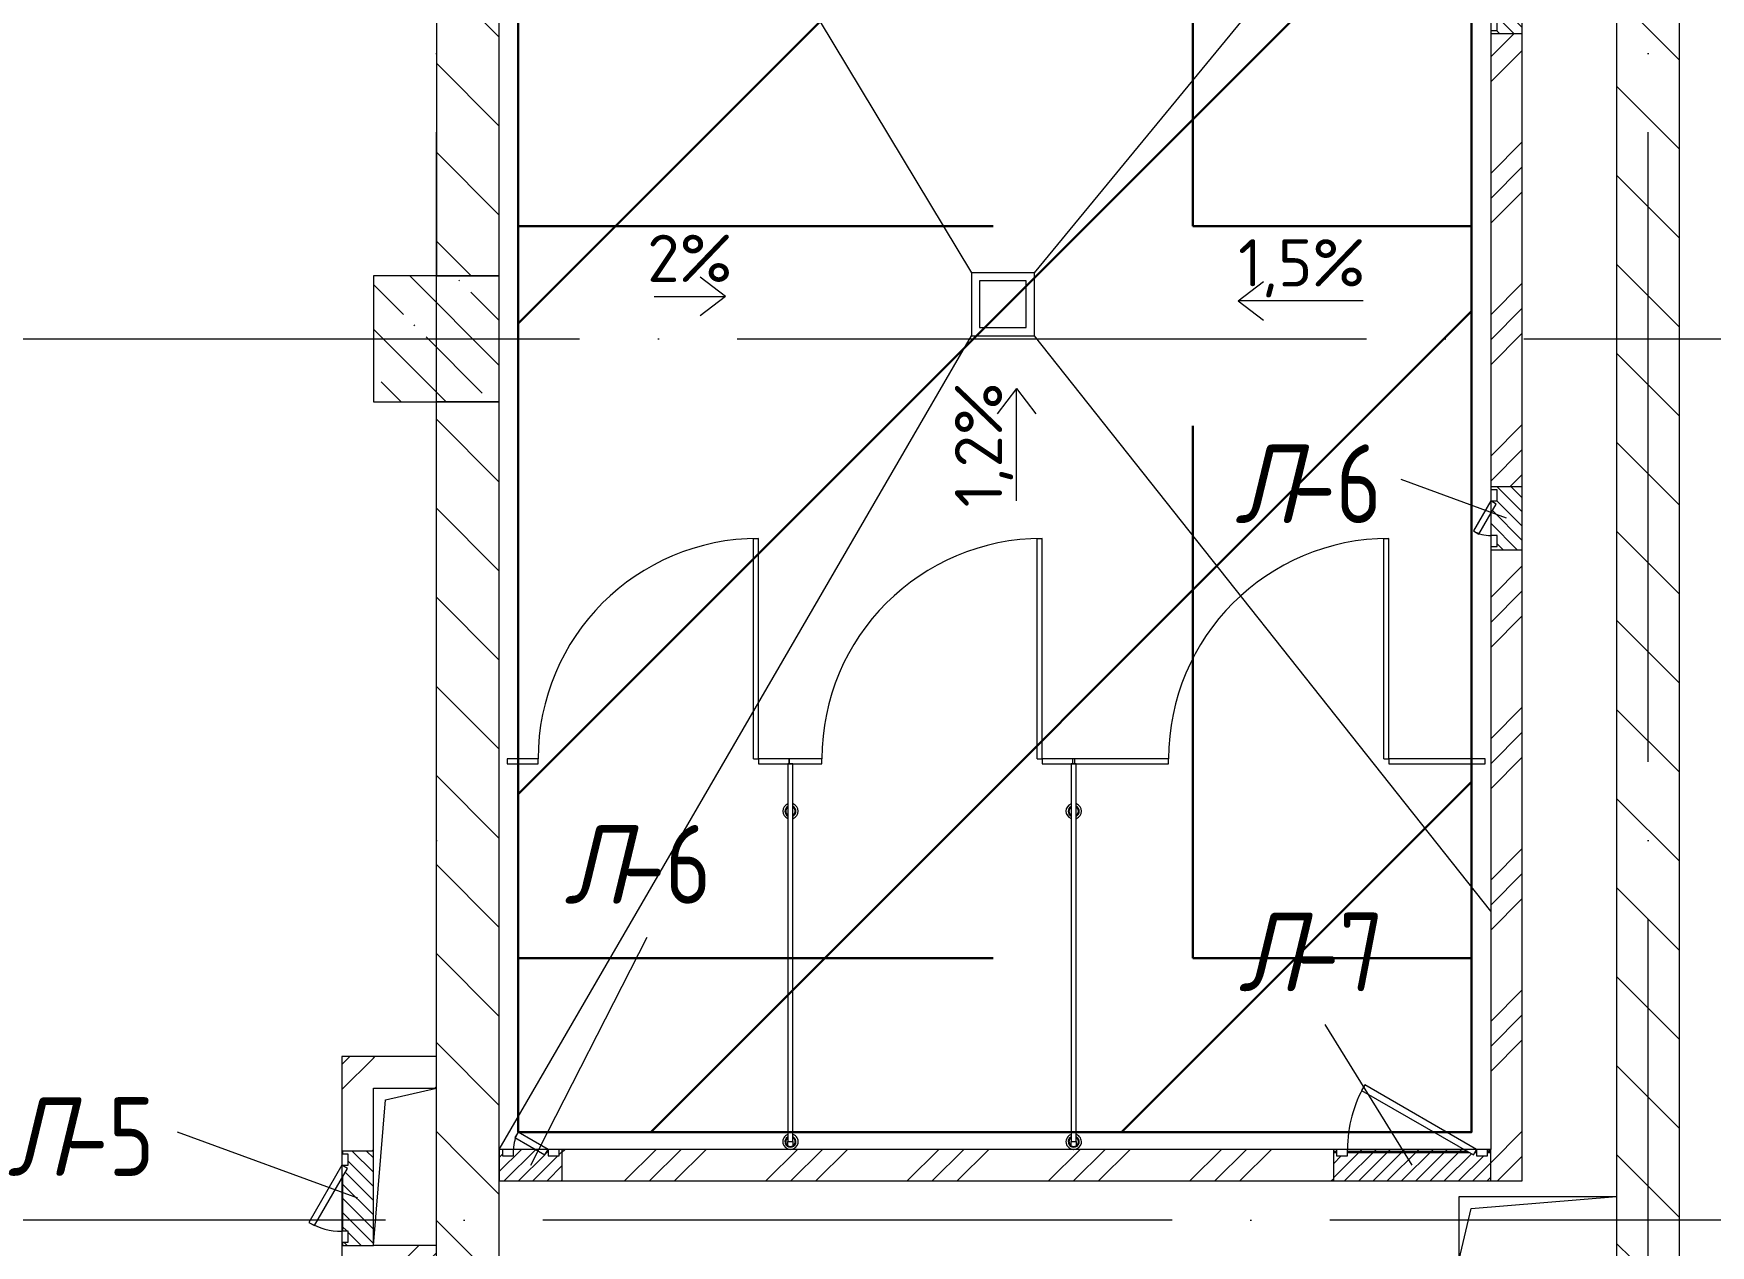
# Model space of a CAD drawing. Header units: millimetres. Extents: x -68946 to 690821, y -552984 to 293768.
# Drawn here: x 147508 to 152836, y 13045 to 16895 of the extents above; entities that cross this region are included whole.
import ezdxf

# ---------------------------------------------------------------- set-up
doc = ezdxf.new("R2010")
doc.units = ezdxf.units.MM
doc.linetypes.add('ADSK_Линия сетки', pattern=[2500, 2000, -250, 0, -250])
for name, color, linetype, lineweight in [('1.2) Стяжка 6 вып.', 30, 'Continuous', 30), ('1.2) Тепло-звук изол. + пденка 6 вып.', 200, 'Continuous', 30), ('1.4) Стяжка 6 вып.', 30, 'Continuous', 30), ('A-DETL-GENF-OTLN', 250, 'Continuous', 5), ('A-DOOR-____-IDEN', 250, 'Continuous', 9), ('A-DOOR-____-MCUT', 250, 'Continuous', 5), ('A-DOOR-____-OTLN', 250, 'Continuous', 5), ('A-FLOR-____-OTLN', 250, 'Continuous', 9), ('A-GENM-____-MCUT', 250, 'Continuous', 25), ('A-GENM-____-OTLN', 250, 'Continuous', 9), ('A-GLAZ-____-OTLN', 250, 'Continuous', 5), ('A-WALL-____-MCUT', 250, 'Continuous', 13), ('A-WALL-____-PATT', 250, 'Continuous', 13), ('G-____-____-DIMS', 250, 'Continuous', 9), ('P-SANR-FIXT-OTLN', 250, 'Continuous', 9), ('S-COLS-____-MCUT', 250, 'Continuous', 25), ('S-COLS-____-OTLN', 250, 'Continuous', 9), ('S-GRID-____-OTLN', 250, 'Continuous', 9)]:
    doc.layers.add(name, color=color, linetype=linetype, lineweight=lineweight)
doc.styles.add('ISOCPEUR_3', font='isocpeur.ttf', dxfattribs={"height": 250})
doc.styles.add('ISOCPEUR_I_1', font='ГОСТ тип А.ttf', dxfattribs={"height": 2500})
pattern_1 = [(135, (12287.91, -0.0006), (-141.42136, -141.42136), [])]
pattern_2 = [(45, (12287.9, -0.0006), (-224.5064, 224.5064), []), (45, (12367.3, -0.0006), (0, 449.0128), []), (45, (12208.54, -0.0006), (0, 449.0128), [])]
pattern_3 = [(45, (125, 0), (-22.6274, 22.6274), [])]

# ---------------------------------------------------------------- blocks, each defined once
blk = doc.blocks.new('ТП-104 - ТП-104_110-150VSDs-28716108-АР1_Маркировочный план 1 этажа С2и3')
at = {"layer": 'P-SANR-FIXT-OTLN', "lineweight": 5}
for p, q in [((74, 74), (-74, 74)), ((-74, 74), (-74, -74)), ((74, -74), (74, 74)), ((-74, -74), (74, -74))]:
    blk.add_line(p, q, dxfattribs=at)
blk = doc.blocks.new('131_Сантехническая перегородка - СП-1 3 1200-43197790-АР1_Маркировочный план 1 этажа С2и3')
at = {"layer": 'A-GENM-____-MCUT', "lineweight": 5}
for p, q in [((1200, 8), (0, 8)), ((0, 8), (0, -8)), ((1200, -8), (1200, 8)), ((0, -8), (1200, -8))]:
    blk.add_line(p, q, dxfattribs=at)
at = {"layer": 'A-GENM-____-OTLN', "lineweight": 5}
for p, q in [((1209.5, 8), (1213.3, 8)), ((1207.7, -8), (1206, -8)), ((1213.3, -8), (1209.5, -8))]:
    blk.add_line(p, q, dxfattribs=at)
at = {"layer": 'A-GENM-____-OTLN', "lineweight": 5, "flags": 128}
for points in [[(163.3, 8), (162.9, 8.5), (162.6, 9), (162.2, 9.5), (161.8, 9.9), (161.4, 10.4), (161, 10.8), (160.5, 11.2), (160.1, 11.6), (159.6, 12), (159.1, 12.3), (158.6, 12.7), (158.1, 13), (157.6, 13.3), (157.1, 13.6), (156.5, 13.8), (156, 14), (155.4, 14.3), (154.8, 14.4), (154.2, 14.6), (153.6, 14.7), (153.1, 14.9), (152.5, 14.9), (151.9, 15), (151.3, 15.1), (150.7, 15.1), (150.1, 15.1), (149.4, 15), (148.8, 15), (148.2, 14.9), (147.7, 14.8), (147.1, 14.7), (146.5, 14.5), (145.9, 14.4), (145.3, 14.2), (144.8, 13.9), (144.2, 13.7), (143.7, 13.4), (143.1, 13.2), (142.6, 12.9), (142.1, 12.5), (141.6, 12.2), (141.1, 11.8), (140.7, 11.4), (140.2, 11), (139.8, 10.6), (139.4, 10.2), (139, 9.7), (138.6, 9.3), (138.2, 8.8), (137.9, 8.3), (137.7, 8)], [(1213.3, 8), (1212.9, 8.5), (1212.6, 9), (1212.2, 9.5), (1211.8, 9.9), (1211.4, 10.4), (1211, 10.8), (1210.5, 11.2), (1210.1, 11.6), (1209.6, 12), (1209.1, 12.3), (1208.6, 12.7), (1208.1, 13), (1207.6, 13.3), (1207.1, 13.6), (1206.5, 13.8), (1206, 14), (1205.4, 14.3), (1204.8, 14.4), (1204.2, 14.6), (1203.6, 14.7), (1203.1, 14.9), (1202.5, 14.9), (1201.9, 15), (1201.3, 15.1), (1200.7, 15.1), (1200.1, 15.1), (1199.4, 15), (1198.8, 15), (1198.2, 14.9), (1197.7, 14.8), (1197.1, 14.7), (1196.5, 14.5), (1195.9, 14.4), (1195.3, 14.2), (1194.8, 13.9), (1194.2, 13.7), (1193.7, 13.4), (1193.1, 13.2), (1192.6, 12.9), (1192.1, 12.5), (1191.6, 12.2), (1191.1, 11.8), (1190.7, 11.4), (1190.2, 11), (1189.8, 10.6), (1189.4, 10.2), (1189, 9.7), (1188.6, 9.3), (1188.2, 8.8), (1187.9, 8.3), (1187.7, 8)], [(137.7, -8), (138, -8.5), (138.4, -9), (138.8, -9.5), (139.1, -9.9), (139.6, -10.4), (140, -10.8), (140.4, -11.2), (140.9, -11.6), (141.3, -12), (141.8, -12.3), (142.3, -12.7), (142.8, -13), (143.4, -13.3), (143.9, -13.6), (144.5, -13.8), (145, -14), (145.6, -14.3), (146.2, -14.4), (146.7, -14.6), (147.3, -14.7), (147.9, -14.9), (148.5, -14.9), (149.1, -15), (149.7, -15.1), (150.3, -15.1), (150.9, -15.1), (151.5, -15), (152.1, -15), (152.7, -14.9), (153.3, -14.8), (153.9, -14.7), (154.5, -14.5), (155.1, -14.4), (155.6, -14.2), (156.2, -13.9), (156.7, -13.7), (157.3, -13.4), (157.8, -13.2), (158.3, -12.9), (158.9, -12.5), (159.3, -12.2), (159.8, -11.8), (160.3, -11.4), (160.7, -11), (161.2, -10.6), (161.6, -10.2), (162, -9.7), (162.4, -9.3), (162.7, -8.8), (163.1, -8.3), (163.3, -8)], [(1187.7, -8), (1188, -8.5), (1188.4, -9), (1188.8, -9.5), (1189.1, -9.9), (1189.6, -10.4), (1190, -10.8), (1190.4, -11.2), (1190.9, -11.6), (1191.3, -12), (1191.8, -12.3), (1192.3, -12.7), (1192.8, -13), (1193.4, -13.3), (1193.9, -13.6), (1194.5, -13.8), (1195, -14), (1195.6, -14.3), (1196.2, -14.4), (1196.7, -14.6), (1197.3, -14.7), (1197.9, -14.9), (1198.5, -14.9), (1199.1, -15), (1199.7, -15.1), (1200.3, -15.1), (1200.9, -15.1), (1201.5, -15), (1202.1, -15), (1202.7, -14.9), (1203.3, -14.8), (1203.9, -14.7), (1204.5, -14.5), (1205.1, -14.4), (1205.6, -14.2), (1206.2, -13.9), (1206.7, -13.7), (1207.3, -13.4), (1207.8, -13.2), (1208.3, -12.9), (1208.9, -12.5), (1209.3, -12.2), (1209.8, -11.8), (1210.3, -11.4), (1210.7, -11), (1211.2, -10.6), (1211.6, -10.2), (1212, -9.7), (1212.4, -9.3), (1212.7, -8.8), (1213.1, -8.3), (1213.3, -8)]]:
    blk.add_lwpolyline(points, dxfattribs=at)
at = {"layer": 'A-GENM-____-OTLN', "lineweight": 5}
for centre, radius, start, end in [((150.5, 0), 24.6, 19.9113, 160.0887), ((150.5, 0), 17.6, 28.9731, 151.0269), ((150.5, 0), 15.1, 126.876, 146.2189), ((150.5, 0), 15.1, 33.7811, 101.1301), ((1200.5, 0), 24.6, 0.7061, 160.0887), ((1200.5, 0), 17.6, 360, 151.0269), ((1200.5, 0), 17.6, 208.9731, 360), ((1200.5, 0), 15.1, 126.876, 146.2189), ((1200.5, 0), 15.1, 33.7811, 101.1301), ((1200.5, 0), 15.1, 0, 32.0608), ((1200.5, 0), 15.1, 327.9392, 0), ((1200.5, 0), 15.1, 353.1158, 360), ((150.5, 0), 24.6, 199.9113, 340.0887), ((150.5, 0), 17.6, 208.9731, 331.0269), ((150.5, 0), 15.1, 213.7811, 281.1301), ((150.5, 0), 15.1, 309.7489, 326.2189), ((1200.5, 0), 24.6, 199.9113, 359.2939), ((1200.5, 0), 15.1, 213.7811, 281.1301), ((1200.5, 0), 15.1, 306.876, 326.2189)]:
    blk.add_arc(centre, radius, start, end, dxfattribs=at)
for points, knots in [([(1200, 8), (1200.1, 8), (1200.5, 8), (1201, 8), (1201.6, 8), (1202, 8), (1202.5, 8), (1203.1, 8), (1203.9, 8), (1204.7, 8), (1205.3, 8), (1205.6, 8), (1205.8, 8), (1206, 8), (1206.4, 8), (1206.9, 8), (1207.7, 8), (1208.5, 8), (1209, 8), (1209.3, 8), (1209.5, 8), (1209.9, 8), (1210.4, 8), (1211, 8), (1211.7, 8), (1212.1, 8), (1212.4, 8), (1212.7, 8), (1213.1, 8), (1213.2, 8), (1213.3, 8)], [-0.5109053, -0.5109053, -0.5109053, -0.5109053, -0.5, -0.4722222, -0.4583333, -0.4444444, -0.4305556, -0.4166667, -0.3888889, -0.3611111, -0.3472222, -0.3402778, -0.3333333, -0.3263889, -0.3194444, -0.3055556, -0.2777778, -0.25, -0.2361111, -0.2291667, -0.2222222, -0.2083333, -0.1944444, -0.1666667, -0.1388889, -0.1111111, -0.0972222, -0.0833333, -0.0555556, 0, 0, 0, 0]), ([(1213.3, -8), (1213.2, -8), (1213.1, -8), (1212.7, -8), (1212.4, -8), (1212.2, -8), (1211.9, -8), (1211.5, -8), (1211, -8), (1210.4, -8), (1209.8, -8), (1209.5, -8), (1209.1, -8), (1208.5, -8), (1207.8, -8), (1207, -8), (1206.5, -8), (1206.2, -8), (1206, -8), (1205.7, -8), (1205.4, -8), (1204.9, -8), (1204.1, -8), (1203.4, -8), (1202.8, -8), (1202.3, -8), (1201.9, -8), (1201.3, -8), (1200.7, -8), (1200.2, -8), (1200, -8)], [-1, -1, -1, -1, -0.9444444, -0.9166667, -0.9027778, -0.8888889, -0.875, -0.8611111, -0.8333333, -0.8055556, -0.7916667, -0.7777778, -0.7638889, -0.75, -0.7222222, -0.6944444, -0.6805556, -0.6736111, -0.6666667, -0.6597222, -0.6527778, -0.6388889, -0.6111111, -0.5833333, -0.5694444, -0.5555556, -0.5416667, -0.5277778, -0.5, -0.4792023, -0.4792023, -0.4792023, -0.4792023])]:
    blk.add_open_spline(points, degree=3, knots=knots, dxfattribs=at)
blk = doc.blocks.new('131_Сантехническая перегородка_Дверь - СД-1-31930889-АР1_Маркировочный план 1 этажа С2и3')
at = {"layer": 'A-DOOR-____-OTLN'}
for p, q in [((782.2, 8), (782.2, 708)), ((782.2, 708), (798.2, 708)), ((798.2, 8), (798.2, 708)), ((782.2, 8), (798.2, 8))]:
    blk.add_line(p, q, dxfattribs=at)
blk.add_arc((798.2, 8), 700, 90, 180, dxfattribs=at)
blk = doc.blocks.new('131_Сантехническая перегородка_Дверь - СД-1-31930893-АР1_Маркировочный план 1 этажа С2и3')
at = {"layer": 'A-DOOR-____-OTLN'}
for p, q in [((787.7, 708), (803.7, 708)), ((787.7, 8), (787.7, 708)), ((803.7, 8), (803.7, 708)), ((787.7, 8), (803.7, 8))]:
    blk.add_line(p, q, dxfattribs=at)
blk.add_arc((803.7, 8), 700, 90, 180, dxfattribs=at)
at = {"layer": 'A-GENM-____-MCUT', "lineweight": 5}
for p, q in [((103.7, 8), (0, 8)), ((0, 8), (0, -8)), ((103.7, -8), (103.7, 8)), ((907.3, 8), (803.7, 8)), ((803.7, 8), (803.7, -8)), ((907.3, -8), (907.3, 8)), ((0, -8), (103.7, -8)), ((803.7, -8), (907.3, -8))]:
    blk.add_line(p, q, dxfattribs=at)
blk = doc.blocks.new('131_Сантехническая перегородка_Дверь - СД-1-31962442-АР1_Маркировочный план 1 этажа С2и3')
at = {"layer": 'A-DOOR-____-OTLN'}
for p, q in [((989.3, 708), (1005.3, 708)), ((989.3, 8), (989.3, 708)), ((1005.3, 8), (1005.3, 708)), ((989.3, 8), (1005.3, 8))]:
    blk.add_line(p, q, dxfattribs=at)
blk.add_arc((1005.3, 8), 700, 90, 180, dxfattribs=at)
at = {"layer": 'A-GENM-____-MCUT', "lineweight": 5}
for p, q in [((305.3, 8), (0, 8)), ((0, 8), (0, -8)), ((305.3, -8), (305.3, 8)), ((1310.7, 8), (1005.3, 8)), ((1005.3, 8), (1005.3, -8)), ((1310.7, -8), (1310.7, 8)), ((0, -8), (305.3, -8)), ((1005.3, -8), (1310.7, -8))]:
    blk.add_line(p, q, dxfattribs=at)
blk = doc.blocks.new('_Wn_-As_OpeningMEP_floor__Rectangular - _Wn_-As_OpeningMEP_floor__Rectangular-32466847-АР1_Маркировочный план 1 этажа С2и3')
at = {"layer": 'A-DETL-GENF-OTLN', "lineweight": 5}
for p, q in [((-250, -50), (-212.2, 112.2)), ((-212.2, 112.2), (250, 150))]:
    blk.add_line(p, q, dxfattribs=at)
blk = doc.blocks.new('_Wn_-As_OpeningMEP_floor__Rectangular - _Wn_-As_OpeningMEP_floor__Rectangular-34855039-АР1_Маркировочный план 1 этажа С2и3')
at = {"layer": 'A-DETL-GENF-OTLN', "lineweight": 5}
for p, q in [((-62.2, 262.3), (100, 300)), ((-100, -200), (-62.2, 262.3))]:
    blk.add_line(p, q, dxfattribs=at)
blk = doc.blocks.new('АР_Люк - ЛРС_ВК_200х200_внутренний_RAL 9006-V129-АР1_Маркировочный план 1 этажа С2и3')
at = {"layer": 'A-DOOR-____-OTLN'}
h = blk.add_hatch(dxfattribs=at)
h.set_pattern_fill('FP_148', color=256, style=0, pattern_type=2)
h.set_pattern_definition(pattern_3)
h.paths.add_polyline_path([(25, -50), (225, -50), (225, 50), (215, 50), (215, 30), (180, 30), (180, 50), (170, 32.7), (140, 50), (70, 50), (70, 30), (35, 30), (35, 50), (25, 50), (25, -43.3)])
at = {"layer": 'A-DETL-GENF-OTLN', "lineweight": 5}
for p, q in [((225, 50), (25, 50)), ((25, 50), (25, -50)), ((225, -50), (225, 50)), ((25, -50), (225, -50))]:
    blk.add_line(p, q, dxfattribs=at)
at = {"layer": 'A-DOOR-____-MCUT', "lineweight": 5}
for p, q in [((84.7, 105), (74.7, 87.7)), ((74.7, 87.7), (170, 32.7)), ((180, 50), (84.7, 105)), ((70, 50), (35, 50)), ((35, 50), (35, 30)), ((35, 30), (70, 30)), ((70, 30), (70, 50)), ((170, 32.7), (180, 50)), ((215, 50), (180, 50)), ((180, 50), (180, 30)), ((180, 30), (215, 30)), ((215, 30), (215, 50))]:
    blk.add_line(p, q, dxfattribs=at)
blk.add_arc((180, 50), 110, 150, 180, dxfattribs=at)
at = {"layer": 'A-DOOR-____-OTLN'}
blk.add_line((180, 50), (84.7, 105), dxfattribs=at)
blk = doc.blocks.new('АР_Люк - ЛРС_ВК_500х400_наружный_NCS S 1000-N-42722041-АР1_Маркировочный план 1 этажа С2и3')
at = {"layer": 'A-DOOR-____-OTLN'}
h = blk.add_hatch(dxfattribs=at)
h.set_pattern_fill('FP_148', color=256, style=0, pattern_type=2)
h.set_pattern_definition(pattern_3)
h.paths.add_polyline_path([(-125, 50), (-125, -50), (375, -50), (375, 50), (365, 50), (365, 30), (330, 30), (330, 50), (320, 32.7), (290, 50), (-80, 50), (-80, 30), (-115, 30), (-115, 50), (-119.6, 50)])
at = {"layer": 'A-DETL-GENF-OTLN', "lineweight": 5}
for p, q in [((375, 50), (-125, 50)), ((-125, 50), (-125, -50)), ((375, -50), (375, 50)), ((-125, -50), (375, -50))]:
    blk.add_line(p, q, dxfattribs=at)
at = {"layer": 'A-DOOR-____-MCUT', "lineweight": 5}
for p, q in [((-25.1, 255), (-35.1, 237.7)), ((-35.1, 237.7), (320, 32.7)), ((330, 50), (-25.1, 255)), ((-80, 50), (-115, 50)), ((-115, 50), (-115, 30)), ((-115, 30), (-80, 30)), ((-80, 30), (-80, 50)), ((320, 32.7), (330, 50)), ((365, 50), (330, 50)), ((330, 50), (330, 30)), ((330, 30), (365, 30)), ((365, 30), (365, 50))]:
    blk.add_line(p, q, dxfattribs=at)
blk.add_arc((330, 50), 410, 150, 180, dxfattribs=at)
at = {"layer": 'A-DOOR-____-OTLN'}
blk.add_line((330, 50), (-25.1, 255), dxfattribs=at)
blk = doc.blocks.new('ASML_АР_Отделка Люка - ВО Отделка люков_Грунтовка 0_Шпатлевка 0_Окраска 0_0-42722003-АР1_Маркировочный план 1 этажа С2и3')
at = {"layer": 'A-GENM-____-MCUT', "lineweight": 5}
for p, q in [((-240, 3), (-250, 3)), ((-250, 3), (-250, 0)), ((177.1, 3), (-205, 3)), ((205, 3), (201, 3)), ((250, 3), (240, 3)), ((250, 0), (250, 3)), ((-250, 0), (-240, 0)), ((-205, 0), (182.3, 0)), ((199.2, 0), (205, 0)), ((240, 0), (250, 0))]:
    blk.add_line(p, q, dxfattribs=at)
blk = doc.blocks.new('АР_Люк - ЛРС_ВК_300х400_внутренний_RAL 9003-42726780-АР1_Маркировочный план 1 этажа С2и3')
at = {"layer": 'A-DOOR-____-OTLN'}
h = blk.add_hatch(dxfattribs=at)
h.set_pattern_fill('FP_148', color=256, style=0, pattern_type=2)
h.set_pattern_definition(pattern_3)
h.paths.add_polyline_path([(92.8, -50), (275, -50), (275, 50), (265, 50), (265, 30), (230, 30), (230, 50), (220, 32.7), (190, 50), (20, 50), (20, 30), (-15, 30), (-15, 50), (-25, 50), (-25, -50), (38.1, -50)])
at = {"layer": 'A-DETL-GENF-OTLN', "lineweight": 5}
for p, q in [((275, 50), (-25, 50)), ((-25, 50), (-25, -50)), ((275, -50), (275, 50)), ((-25, -50), (275, -50))]:
    blk.add_line(p, q, dxfattribs=at)
at = {"layer": 'A-DOOR-____-MCUT', "lineweight": 5}
for p, q in [((48.1, 155), (38.1, 137.7)), ((38.1, 137.7), (220, 32.7)), ((230, 50), (48.1, 155)), ((20, 50), (-15, 50)), ((-15, 50), (-15, 30)), ((-15, 30), (20, 30)), ((20, 30), (20, 50)), ((220, 32.7), (230, 50)), ((265, 50), (230, 50)), ((230, 50), (230, 30)), ((230, 30), (265, 30)), ((265, 30), (265, 50))]:
    blk.add_line(p, q, dxfattribs=at)
blk.add_arc((230, 50), 210, 150, 180, dxfattribs=at)
at = {"layer": 'A-DOOR-____-OTLN'}
blk.add_line((230, 50), (48.1, 155), dxfattribs=at)
blk = doc.blocks.new('ASML_АР_Отделка Люка - ВО Отделка люков_Грунтовка 0_Шпатлевка 0_Окраска 0_0-42467640-АР1_Маркировочный план 1 этажа С2и3')
at = {"layer": 'A-GENM-____-MCUT', "lineweight": 5}
for p, q in [((-140, 3), (-150, 3)), ((-150, 3), (-150, 0)), ((65, 3), (-105, 3)), ((150, 3), (140, 3)), ((150, 0), (150, 3)), ((-150, 0), (-140, 0)), ((-105, 0), (70.2, 0)), ((103.3, 0), (105, 0)), ((140, 0), (150, 0))]:
    blk.add_line(p, q, dxfattribs=at)

msp = doc.modelspace()

# ---------------------------------------------------------------- hatches: boundary and pattern name
at = {"layer": '1.2) Стяжка 6 вып.', "lineweight": 30}
h = msp.add_hatch(dxfattribs=at)
h.set_pattern_fill('ANSI31', color=256, scale=333)
h.paths.add_polyline_path([(149047.6511, 13405), (152076.8862, 13405), (152076.8862, 18476.6843), (149047.6511, 18476.6843)])
at = {"layer": '1.2) Тепло-звук изол. + пденка 6 вып.', "lineweight": 30}
h = msp.add_hatch(dxfattribs=at)
h.set_pattern_fill('ANGLE', color=256, scale=333)
h.set_pattern_definition([(0, (0, 0), (0, 2326.005), [1691.64, -634.365]), (90, (0, 0), (-2326.005, 1e-13), [1691.64, -634.365])])
h.paths.add_polyline_path([(149047.6511, 13405), (152076.8862, 13405), (152076.8862, 18476.6843), (149047.6511, 18476.6843)])
at = {"layer": '1.4) Стяжка 6 вып.', "lineweight": 30}
h = msp.add_hatch(dxfattribs=at)
h.set_pattern_fill('ANSI32', color=256, scale=333)
h.paths.add_polyline_path([(149047.6511, 13405), (152076.8862, 13405), (152076.8862, 18476.6843), (149047.6511, 18476.6843)])
at = {"layer": 'A-WALL-____-PATT', "lineweight": 15, "true_color": 0x000000}
h = msp.add_hatch(dxfattribs=at)
h.set_pattern_fill('FP_2', color=18, style=0, pattern_type=2)
h.set_pattern_definition(pattern_1)
h.paths.add_polyline_path([(152537.8919, 13000), (152737.8919, 13000), (152737.8919, 17325), (152537.8919, 17325), (152537.8919, 13200.0003)])
h.paths.add_polyline_path([(152537.8919, 13000), (152537.9029, 13000.0013), (152609.2046, 13006.3505)])
h.paths.add_polyline_path([(152590.2568, 18425), (152737.8919, 18425), (152737.8919, 20013.9994), (152537.8919, 20013.9994), (152537.8919, 18425), (152573.2351, 18425)])
h.paths.add_polyline_path([(152737.8919, 21113.9994), (152737.8919, 22114.1664), (152537.8919, 22114.1664), (152537.8919, 21113.9994), (152590.2568, 21113.9994)])
h.paths.add_polyline_path([(152590.2568, 23214.1664), (152737.8919, 23215), (152737.8919, 24640), (152537.8919, 24640), (152537.8919, 23214.1664)])
h = msp.add_hatch(dxfattribs=at)
h.set_pattern_fill('FP_2', color=18, style=0, pattern_type=2)
h.set_pattern_definition(pattern_1)
h.paths.add_polyline_path([(148787.9138, 13314.9994), (148987.9138, 13314.9994), (148987.9138, 15724.9994), (148787.9138, 15724.9994), (148787.9138, 13545.0006)])
h.paths.add_polyline_path([(148787.9138, 16124.9994), (148987.9138, 16124.9994), (148987.9138, 18625), (148787.9138, 18625), (148787.9138, 16884.5528)])
h = msp.add_hatch(dxfattribs=at)
h.set_pattern_fill('FP_5', color=18, style=0, pattern_type=2)
h.set_pattern_definition(pattern_2)
h.paths.add_polyline_path([(152237.8919, 13250), (152237.8919, 15254.9876), (152137.8919, 15254.9876), (152137.8919, 13250)])
h.paths.add_polyline_path([(152197.2712, 15454.9876), (152237.8919, 15454.9876), (152237.8919, 16894.9876), (152137.8919, 16894.9876), (152137.8919, 15454.9876)])
h = msp.add_hatch(dxfattribs=at)
h.set_pattern_fill('FP_5', color=18, style=0, pattern_type=2)
h.set_pattern_definition(pattern_2)
h.paths.add_polyline_path([(148490.9138, 13344.923), (148587.9138, 13344.923), (148587.9138, 13645.0006), (148487.9138, 13645.0006), (148487.9138, 13344.923)])
h = msp.add_hatch(dxfattribs=at)
h.set_pattern_fill('FP_5', color=18, style=0, pattern_type=2)
h.set_pattern_definition(pattern_2)
h.paths.add_polyline_path([(148587.9138, 13545.0006), (148787.9138, 13545.0314), (148787.8919, 13645.0006), (148587.9138, 13645.0006)])
h = msp.add_hatch(dxfattribs=at)
h.set_pattern_fill('FP_5', color=18, style=0, pattern_type=2)
h.set_pattern_definition(pattern_2)
h.paths.add_polyline_path([(149514.607, 13250), (151637.8919, 13250), (151637.8919, 13350), (149187.9138, 13350), (149187.9138, 13250)])
h = msp.add_hatch(dxfattribs=at)
h.set_pattern_fill('FP_2', color=18, style=0, pattern_type=2)
h.set_pattern_definition(pattern_1)
h.paths.add_polyline_path([(148831.1292, 13000), (148987.9138, 13000), (148987.9138, 13314.9994), (148787.9138, 13314.9994), (148787.9138, 13000)])
h = msp.add_hatch(dxfattribs=at)
h.set_pattern_fill('FP_5', color=18, style=0, pattern_type=2)
h.set_pattern_definition(pattern_2)
h.paths.add_polyline_path([(148487.9138, 12945.0006), (148787.9138, 12945.0006), (148787.8919, 13045.0006), (148487.9138, 13044.923), (148487.9138, 13040.3154)])
at = {"layer": 'S-COLS-____-OTLN', "lineweight": 5, "true_color": 0x000000}
h = msp.add_hatch(dxfattribs=at)
h.set_pattern_fill('FP_1', color=18, style=0, pattern_type=2)
h.set_pattern_definition([(135, (12287.91, -0.0006), (-142.5612, -142.5612), []), (135, (12430.48, -0.0006), (-142.5612, -142.5612), [252.016, -50.403, 3.353, -47.05])])
h.paths.add_polyline_path([(148587.8919, 15724.9994), (148987.8919, 15725), (148987.8919, 16124.9994), (148587.8919, 16124.9994), (148587.8919, 15725.0024)])

# ---------------------------------------------------------------- linework, layer by layer
at = {"layer": '1.2) Стяжка 6 вып.', "lineweight": 30}
msp.add_lwpolyline([(149047.6511, 13405), (152076.8862, 13405), (152076.8862, 18476.6843), (149047.6511, 18476.6843)], close=True, dxfattribs=at)
at = {"layer": 'A-DOOR-____-IDEN', "color": 18, "true_color": 0x000000}
for p, q in [((152187.8919, 15354.9876), (151853.6944, 15478.5504)), ((149087.9138, 13300), (149458.1261, 14024.4266)), ((151887.8919, 13300), (151612.1257, 13746.3565)), ((148537.9138, 13194.923), (147965.3745, 13404.6884))]:
    msp.add_line(p, q, dxfattribs=at)
at = {"layer": 'A-FLOR-____-OTLN', "color": 18, "true_color": 0x000000}
for p, q in [((148987.9138, 18625), (150487.9138, 16135)), ((150687.9138, 16135), (152537.8919, 18382.0706)), ((148987.9138, 13350), (150487.9138, 15935)), ((152137.8919, 14106.5935), (150687.9138, 15935))]:
    msp.add_line(p, q, dxfattribs=at)
at = {"layer": 'A-FLOR-____-OTLN', "color": 18, "lineweight": 5, "true_color": 0x000000}
for p, q in [((150687.9138, 16135), (150487.9138, 16135)), ((150487.9138, 16135), (150487.9138, 15935)), ((150687.9138, 15935), (150687.9138, 16135)), ((150487.9138, 15935), (150687.9138, 15935)), ((152037.8919, 13000.0003), (152037.8919, 13200.0003)), ((152037.8919, 13200.0003), (152537.8919, 13200.0003))]:
    msp.add_line(p, q, dxfattribs=at)
at = {"layer": 'A-GENM-____-MCUT', "color": 18, "lineweight": 5, "true_color": 0x000000}
for p, q in [((149111.0653, 14590.9994), (149012.9138, 14590.9994)), ((149012.9138, 14590.9994), (149012.9138, 14574.9994)), ((149012.9138, 14574.9994), (149111.0653, 14574.9994)), ((149111.0653, 14574.9994), (149111.0653, 14590.9994)), ((149909.2167, 14590.9994), (149811.0653, 14590.9994)), ((149811.0653, 14590.9994), (149811.0653, 14574.9994)), ((149811.0653, 14574.9994), (149909.2167, 14574.9994)), ((149909.2167, 14574.9994), (149909.2167, 14590.9994))]:
    msp.add_line(p, q, dxfattribs=at)
at = {"layer": 'A-WALL-____-MCUT', "color": 18, "lineweight": 15, "true_color": 0x000000}
for p, q in [((148787.9138, 18625), (148787.9138, 16124.9994)), ((148987.9138, 16124.9994), (148987.9138, 18625)), ((152537.8919, 17295), (152537.8919, 13000)), ((152737.8919, 13000), (152737.8919, 17295)), ((152237.8919, 13250), (152237.8919, 17194.9876)), ((152137.8919, 16894.9876), (152137.8919, 15444.9876)), ((148787.9138, 16124.9994), (148987.9138, 16124.9994)), ((148987.9138, 15724.9994), (148787.9138, 15724.9994)), ((148787.9138, 13000), (148787.9138, 15724.9994)), ((148987.9138, 13000), (148987.9138, 15724.9994)), ((152137.8919, 15369.9876), (152137.8919, 15299.9876)), ((152137.8919, 15264.9876), (152137.8919, 13350)), ((148487.9138, 13645.0006), (148487.9138, 13344.923)), ((148787.9138, 13645.0006), (148487.9138, 13645.0006)), ((148587.9138, 13045.0006), (148587.9138, 13545.0006)), ((148587.9138, 13545.0006), (148787.9138, 13545.0006)), ((148997.9138, 13350), (148987.9138, 13350)), ((149102.9138, 13350), (149032.9138, 13350)), ((151647.8919, 13350), (149177.9138, 13350)), ((152052.8919, 13350), (151682.8919, 13350)), ((152137.8919, 13350), (152127.8919, 13350)), ((148987.9138, 13250), (152237.8919, 13250)), ((148487.9138, 13044.923), (148487.9138, 12945.0006)), ((148787.9138, 13045.0006), (148587.9138, 13045.0006))]:
    msp.add_line(p, q, dxfattribs=at)
at = {"layer": 'G-____-____-DIMS', "color": 18, "true_color": 0x000000}
for p, q in [((149706.1116, 16059.9289), (149626.1116, 16121.3151)), ((151335.5344, 16045.7352), (151415.5344, 16107.1214)), ((149480.1185, 16059.9289), (149706.1116, 16059.9289)), ((149706.1116, 16059.9289), (149626.1116, 15998.5428)), ((151335.5344, 16045.7352), (151415.5344, 15984.3491)), ((151733.1402, 16045.7352), (151335.5344, 16045.7352)), ((150631.398, 15766.9634), (150570.0118, 15686.9634)), ((150631.398, 15766.9634), (150692.7842, 15686.9634)), ((150631.398, 15410.359), (150631.398, 15766.9634))]:
    msp.add_line(p, q, dxfattribs=at)
at = {"layer": 'S-COLS-____-MCUT', "color": 18, "lineweight": 5, "true_color": 0x000000}
for p, q in [((148787.9138, 16124.9994), (148587.8919, 16124.9994)), ((148587.8919, 16124.9994), (148587.8919, 15724.9994)), ((148987.8919, 15724.9994), (148987.8919, 16124.9994)), ((148587.8919, 15724.9994), (148787.9138, 15724.9994))]:
    msp.add_line(p, q, dxfattribs=at)
at = {"layer": 'S-COLS-____-OTLN', "color": 18, "lineweight": 5, "true_color": 0x000000}
for p, q in [((148987.8919, 16124.9994), (148787.9138, 16124.9994)), ((148787.9138, 15724.9994), (148987.8919, 15724.9994))]:
    msp.add_line(p, q, dxfattribs=at)
at = {"layer": 'S-GRID-____-OTLN', "color": 18, "linetype": 'ADSK_Линия сетки', "true_color": 0x000000}
for p, q in [((148787.9138, -2919.5356), (148787.9138, 61063.6538)), ((152637.9138, -2919.5356), (152637.9138, 61063.6538)), ((77240.3519, 15925), (168626.8279, 15925)), ((168626.8279, 13125), (111607.9138, 13125))]:
    msp.add_line(p, q, dxfattribs=at)

# ---------------------------------------------------------------- block references
at = {"layer": 'A-DOOR-____-OTLN', "color": 18, "true_color": 0x000000}
for name, p, rotation in [('АР_Люк - ЛРС_ВК_300х400_внутренний_RAL 9003-42726780-АР1_Маркировочный план 1 этажа С2и3', (152187.8919, 16919.9876), 89.99999999999088), ('АР_Люк - ЛРС_ВК_200х200_внутренний_RAL 9006-V129-АР1_Маркировочный план 1 этажа С2и3', (152187.8919, 15229.9876), 89.99999999999088), ('АР_Люк - ЛРС_ВК_300х400_внутренний_RAL 9003-42726780-АР1_Маркировочный план 1 этажа С2и3', (148537.9138, 13069.923), 90)]:
    msp.add_blockref(name, p, dxfattribs=dict(at, rotation=rotation))
for name, p in [('131_Сантехническая перегородка_Дверь - СД-1-31930889-АР1_Маркировочный план 1 этажа С2и3', (149012.9138, 14582.9994)), ('АР_Люк - ЛРС_ВК_500х400_наружный_NCS S 1000-N-42722041-АР1_Маркировочный план 1 этажа С2и3', (151762.8919, 13300)), ('АР_Люк - ЛРС_ВК_200х200_внутренний_RAL 9006-V129-АР1_Маркировочный план 1 этажа С2и3', (148962.9138, 13300))]:
    msp.add_blockref(name, p, dxfattribs=at)
at = {"layer": 'A-GENM-____-OTLN', "color": 18, "lineweight": 5, "true_color": 0x000000}
for name, p in [('131_Сантехническая перегородка_Дверь - СД-1-31930893-АР1_Маркировочный план 1 этажа С2и3', (149909.2167, 14582.9994)), ('131_Сантехническая перегородка_Дверь - СД-1-31962442-АР1_Маркировочный план 1 этажа С2и3', (150809.2167, 14582.9994)), ('ASML_АР_Отделка Люка - ВО Отделка люков_Грунтовка 0_Шпатлевка 0_Окраска 0_0-42722003-АР1_Маркировочный план 1 этажа С2и3', (151887.8919, 13340))]:
    msp.add_blockref(name, p, dxfattribs=at)
for name, p, rotation in [('131_Сантехническая перегородка - СП-1 3 1200-43197790-АР1_Маркировочный план 1 этажа С2и3', (149912.9138, 14574.9994), 270.0000000000001), ('131_Сантехническая перегородка - СП-1 3 1200-43197790-АР1_Маркировочный план 1 этажа С2и3', (150812.9138, 14574.9994), 270.0000000000001), ('ASML_АР_Отделка Люка - ВО Отделка люков_Грунтовка 0_Шпатлевка 0_Окраска 0_0-42467640-АР1_Маркировочный план 1 этажа С2и3', (148490.9138, 13194.923), 90)]:
    msp.add_blockref(name, p, dxfattribs=dict(at, rotation=rotation))
at = {"layer": 'A-GLAZ-____-OTLN', "color": 18, "true_color": 0x000000}
for name, p in [('_Wn_-As_OpeningMEP_floor__Rectangular - _Wn_-As_OpeningMEP_floor__Rectangular-34855039-АР1_Маркировочный план 1 этажа С2и3', (148687.9029, 13244.9618)), ('_Wn_-As_OpeningMEP_floor__Rectangular - _Wn_-As_OpeningMEP_floor__Rectangular-32466847-АР1_Маркировочный план 1 этажа С2и3', (152287.8919, 13050.0003))]:
    msp.add_blockref(name, p, dxfattribs=at)
at = {"layer": 'P-SANR-FIXT-OTLN', "color": 18, "lineweight": 5, "true_color": 0x000000}
msp.add_blockref('ТП-104 - ТП-104_110-150VSDs-28716108-АР1_Маркировочный план 1 этажа С2и3', (150587.9138, 16035), dxfattribs=at)

# ---------------------------------------------------------------- texts
at = {"layer": 'A-DOOR-____-IDEN', "color": 18, "true_color": 0x000000, "char_height": 250, "attachment_point": 1, "style": 'ISOCPEUR_I_1'}
for s, insert, width in [('\\fISOCPEUR|b0|i1|c204|p34|;\\W.9;Л', (151323.9422, 15589.9046), 223.670812), ('-6', (151508.489, 15589.9046), 404.0505), ('\\fISOCPEUR|b0|i1|c204|p34|;\\W.9;Л', (149193.25, 14380.7808), 223.670812), ('-6', (149377.7969, 14380.7808), 404.0505), ('\\fISOCPEUR|b0|i1|c204|p34|;\\W.9;Л', (151335.345, 14102.7106), 223.670812), ('-7', (151519.8919, 14102.7106), 404.0505), ('\\fISOCPEUR|b0|i1|c204|p34|;\\W.9;Л', (147423.7177, 13516.0426), 223.670812), ('-5', (147608.2646, 13516.0426), 404.0505)]:
    msp.add_mtext(s, dxfattribs=dict(at, insert=insert, width=width))
at = {"layer": 'G-____-____-DIMS', "color": 18, "true_color": 0x000000, "char_height": 150, "attachment_point": 1, "line_spacing_factor": 1.149209, "style": 'ISOCPEUR_3'}
for s, insert, width in [('2%', (149457.9106, 16255.8973), 324.49054), ('1,5%', (151335.6391, 16241.7036), 476.8756)]:
    msp.add_mtext(s, dxfattribs=dict(at, insert=insert, width=width))
at = {"layer": 'G-____-____-DIMS', "color": 18, "true_color": 0x000000, "insert": (150435.4296, 15389.963), "char_height": 150, "width": 476.8756, "attachment_point": 1, "rotation": 90, "line_spacing_factor": 1.149209, "style": 'ISOCPEUR_3'}
msp.add_mtext('1,2%', dxfattribs=at)

doc.saveas('drawing.dxf')
